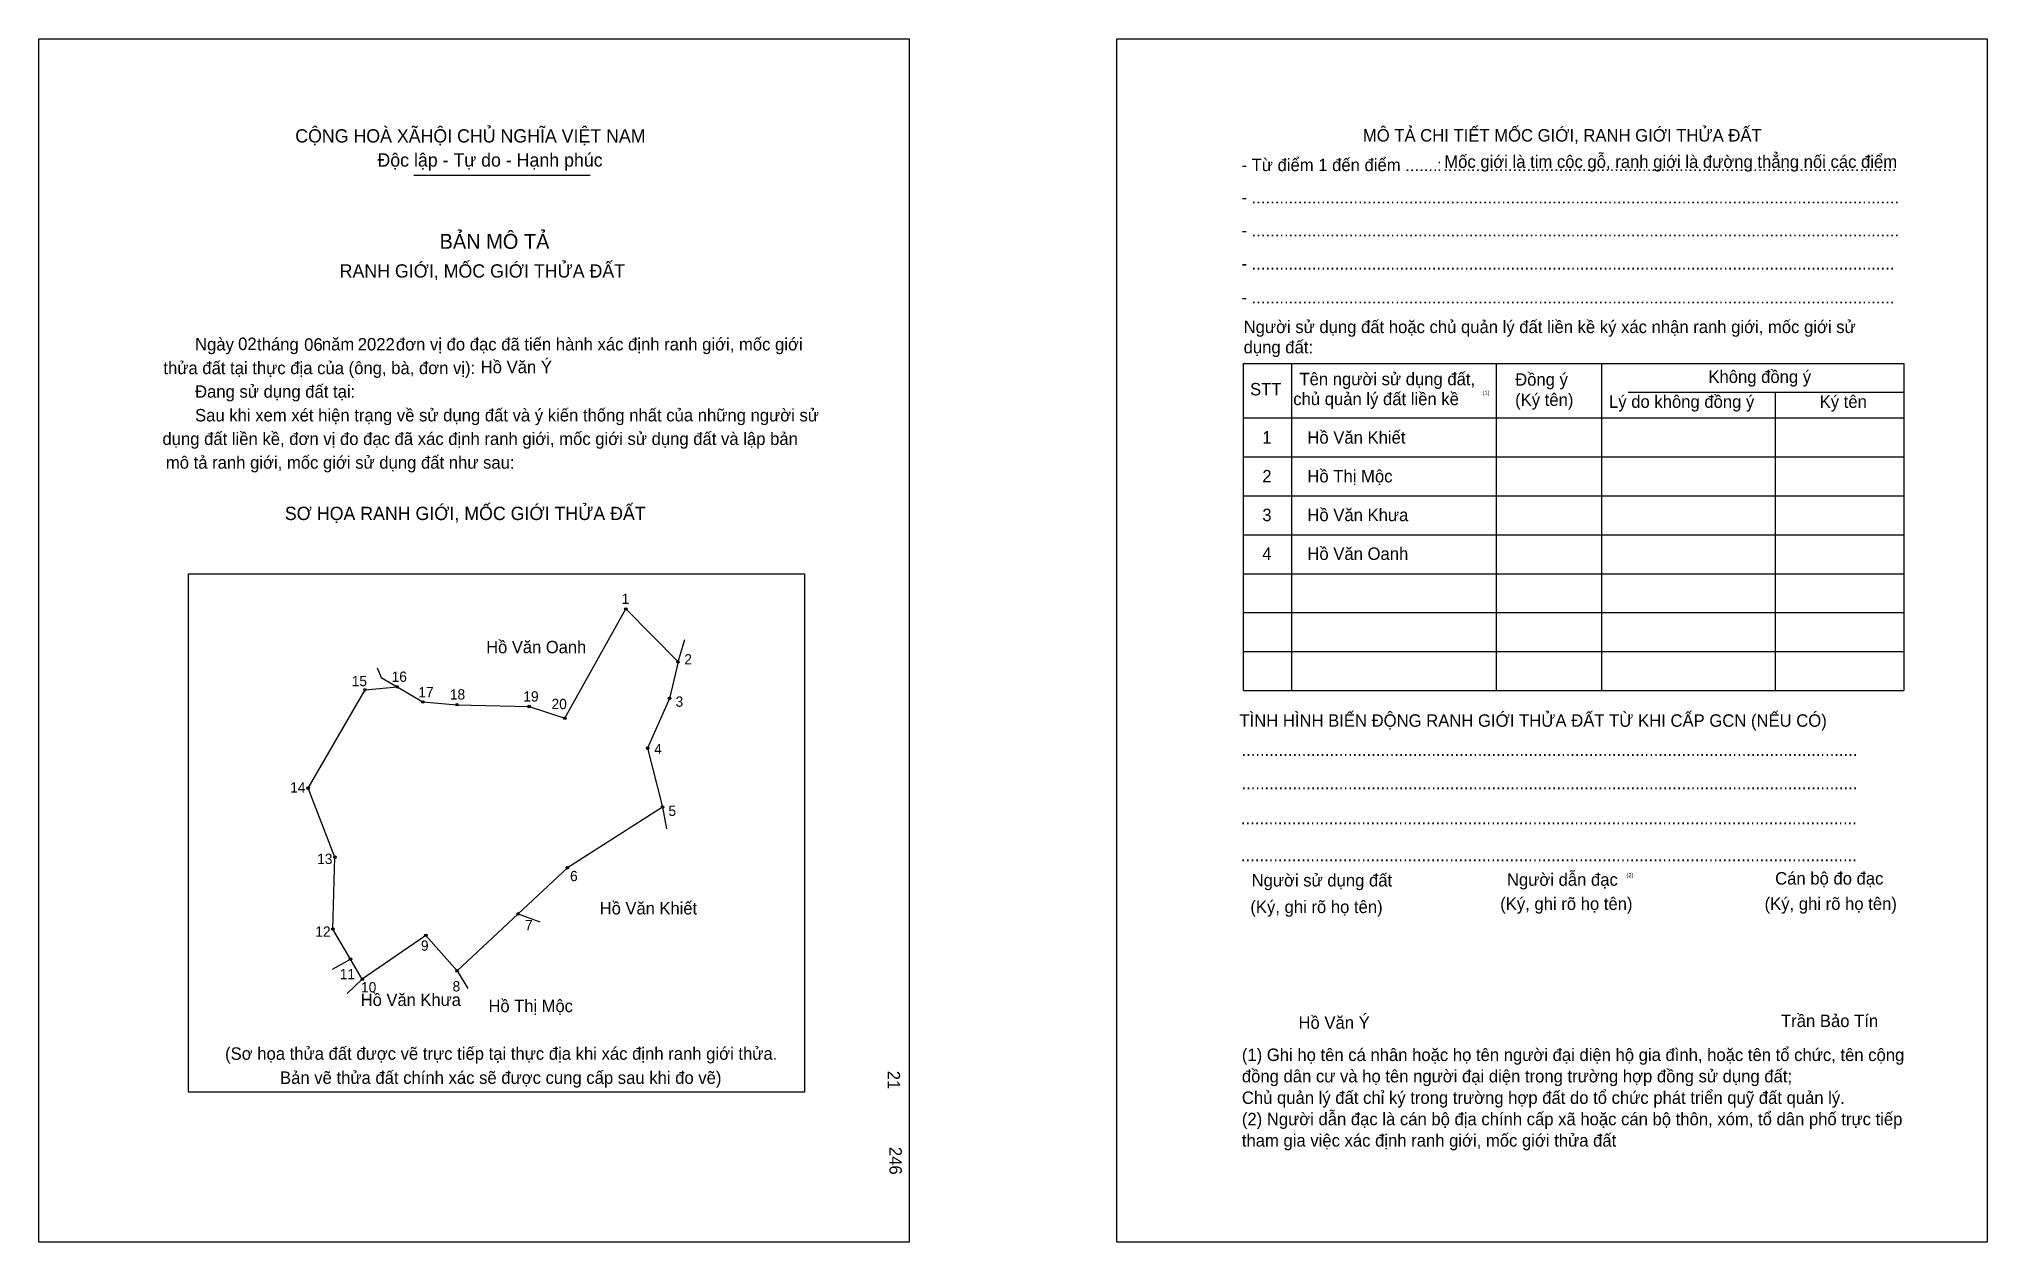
# Model space of a CAD drawing. Extents: x 546768 to 548190, y 1826014 to 1826893.
import ezdxf

# ---------------------------------------------------------------- set-up
doc = ezdxf.new("R2010")
doc.units = 0
for name, color, linetype in [('bmtKhungInTrang1', 7, 'Continuous'), ('bmtKhungInTrang2', 7, 'Continuous'), ('bmtNoiDung', 7, 'Continuous'), ('bmtTemplate', 7, 'Continuous'), ('CanhThua', 7, 'Continuous'), ('MocDinhThua', 7, 'Continuous'), ('RauThua', 7, 'Continuous'), ('SoHieuDinhThua', 7, 'Continuous'), ('TenChuLanCan', 7, 'Continuous')]:
    doc.layers.add(name, color=color, linetype=linetype)

msp = doc.modelspace()

# ---------------------------------------------------------------- linework, layer by layer
at = {"layer": 'bmtKhungInTrang1'}
msp.add_lwpolyline([(546768.1, 1826892.5), (547403.1, 1826892.5), (547403.1, 1826014.2), (546768.1, 1826014.2)], close=True, dxfattribs=at)
at = {"layer": 'bmtKhungInTrang2'}
msp.add_lwpolyline([(547554.5, 1826892.5), (548189.5, 1826892.5), (548189.5, 1826014.2), (547554.5, 1826014.2)], close=True, dxfattribs=at)
at = {"layer": 'bmtTemplate'}
for p, q in [((547041.7, 1826793), (547170.2, 1826793)), ((547681.9, 1826655.6), (547681.9, 1826416.9)), ((547831.3, 1826655.6), (547831.3, 1826416.9)), ((547908.1, 1826655.9), (547908.1, 1826416.9)), ((548128.7, 1826655.6), (548128.7, 1826416.9)), ((547927.6, 1826634.6), (548128.7, 1826634.6)), ((547647.1, 1826615.8), (548128.7, 1826615.8)), ((547647.1, 1826587.4), (548128.7, 1826587.4)), ((547647.1, 1826559), (548128.7, 1826559)), ((547647.1, 1826530.6), (548128.7, 1826530.6)), ((547647.1, 1826502.1), (548128.7, 1826502.1)), ((547647.1, 1826473.7), (548128.7, 1826473.7)), ((547647.1, 1826445.3), (548128.7, 1826445.3)), ((547647.1, 1826416.9), (548128.7, 1826416.9))]:
    msp.add_line(p, q, dxfattribs=at)
for points in [[(547646.8, 1826655.6), (548128.7, 1826655.6)], [(547646.8, 1826655.6), (547646.8, 1826416.9)], [(548035, 1826634.3), (548035, 1826416.9)]]:
    msp.add_lwpolyline(points, dxfattribs=at)
msp.add_lwpolyline([(546877.3, 1826123.6), (546877.3, 1826502.1), (547326.7, 1826502.1), (547326.7, 1826123.6)], close=True, dxfattribs=at)
at = {"layer": 'CanhThua'}
for p, q in [((547151.8, 1826396.6), (547196.3, 1826476.4)), ((547196.3, 1826476.4), (547234.4, 1826437.7)), ((547234.4, 1826437.7), (547228.2, 1826411.1)), ((547006, 1826417.4), (547029.4, 1826419.6)), ((547029.4, 1826419.6), (547048.2, 1826408.5)), ((546964.5, 1826345.6), (547006, 1826417.4)), ((547048.2, 1826408.5), (547073.1, 1826406.5)), ((547073.1, 1826406.5), (547125.8, 1826405.2)), ((547228.2, 1826411.1), (547212.2, 1826374.8)), ((547125.8, 1826405.2), (547151.8, 1826396.6)), ((547212.2, 1826374.8), (547223.1, 1826331.8)), ((546984.1, 1826295.2), (546964.5, 1826345.6)), ((547223.1, 1826331.8), (547153.7, 1826287.4)), ((546982.5, 1826242.7), (546984.1, 1826295.2)), ((547153.7, 1826287.4), (547117.7, 1826253.8)), ((547117.7, 1826253.8), (547073.2, 1826212.2)), ((546995.4, 1826220.8), (546982.5, 1826242.7)), ((547050.4, 1826238.1), (547004, 1826206.1)), ((547073.2, 1826212.2), (547050.4, 1826238.1)), ((547004, 1826206.1), (546995.4, 1826220.8))]:
    msp.add_line(p, q, dxfattribs=at)
at = {"layer": 'MocDinhThua'}
for centre in [(547196.3, 1826476.4), (547234.4, 1826437.7), (547029.4, 1826419.6), (547006, 1826417.4), (547048.2, 1826408.5), (547073.1, 1826406.5), (547125.8, 1826405.2), (547228.2, 1826411.1), (547151.8, 1826396.6), (547212.2, 1826374.8), (546964.5, 1826345.6), (547223.1, 1826331.8), (546984.1, 1826295.2), (547153.7, 1826287.4), (547117.7, 1826253.8), (546982.5, 1826242.7), (547050.4, 1826238.1), (546995.4, 1826220.8), (547004, 1826206.1), (547073.2, 1826212.2)]:
    msp.add_circle(centre, 0.901, dxfattribs=at)
at = {"layer": 'RauThua'}
for p, q in [((547234.4, 1826437.7), (547239.4, 1826454)), ((547014.8, 1826433.3), (547017.8, 1826426.4)), ((547017.8, 1826426.4), (547029.4, 1826419.6)), ((547223.1, 1826331.8), (547225.9, 1826315.8)), ((547117.7, 1826253.8), (547133.5, 1826247.9)), ((546982.3, 1826213.4), (546995.4, 1826220.8)), ((547073.2, 1826212.2), (547081, 1826199.4)), ((546993.1, 1826195.8), (547004, 1826206.1))]:
    msp.add_line(p, q, dxfattribs=at)

# ---------------------------------------------------------------- texts
at = {"layer": 'bmtNoiDung'}
for s, height, p in [('02', 9.09, (546913.4, 1826665.4)), ('06', 9.09, (546961.6, 1826664.9)), ('2022', 9.09, (547000.7, 1826665.1)), ('Hồ Văn Ý', 9.09, (547090.4, 1826648.5)), ('1', 9.09, (547660.7, 1826597.1)), ('Hồ Văn Khiết ', 9.086, (547693.6, 1826597.1)), ('2', 9.09, (547660.7, 1826568.8)), ('Hồ Thị Mộc ', 9.086, (547693.6, 1826568.8)), ('3', 9.09, (547660.7, 1826540.5)), ('Hồ Văn Khưa ', 9.086, (547693.6, 1826540.5)), ('4', 9.09, (547660.7, 1826512.2)), ('Hồ Văn Oanh ', 9.086, (547693.6, 1826512.2)), ('Hồ Văn Ý', 9.09, (547687.1, 1826169.9))]:
    msp.add_text(s, height=height, dxfattribs=at).set_placement(p)
for s, p in [('21', (547387.3, 1826139.3)), ('246', (547388.6, 1826083.7))]:
    msp.add_text(s, height=9.09, rotation=270, dxfattribs=at).set_placement(p)
at = {"layer": 'bmtTemplate'}
for s, height, p in [('CỘNG HOÀ XÃHỘI CHỦ NGHĨA VIỆT NAM', 9.691, (546955.1, 1826816.9)), ('MÔ TẢ CHI TIẾT MỐC GIỚI, RANH GIỚI THỬA ĐẤT', 9.082, (547734.1, 1826817.6)), ('Độc lập - Tự do - Hạnh phúc', 9.691, (547015.1, 1826799.3)), ('- Từ điểm 1 đến điểm .......', 9.082, (547645.5, 1826796)), ('Mốc giới là tim cộc gỗ, ranh giới là đường thẳng nối các điểm', 9.082, (547793.5, 1826798.4)), (':', 9.08, (547788.2, 1826796)), ('..................................................................................................', 9.082, (547792.7, 1826796)), ('- ............................................................................................................................................', 9.0821, (547645.5, 1826772.4)), ('BẢN MÔ TẢ', 10.9, (547060.4, 1826739.3)), ('- ............................................................................................................................................', 9.0821, (547645.5, 1826748.3)), ('RANH GIỚI, MỐC GIỚI THỬA ĐẤT', 9.691, (546987.5, 1826718.3)), ('- ...........................................................................................................................................', 9.0821, (547645.5, 1826724.1)), ('- ...........................................................................................................................................', 9.0821, (547645.5, 1826699.4)), ('Người sử dụng đất hoặc chủ quản lý đất liền kề ký xác nhận ranh giới, mốc giới sử', 9.082, (547647.1, 1826677.8)), ('Ngày     tháng     năm         đơn vị đo đạc đã tiến hành xác định ranh giới, mốc giới ', 9.086, (546882, 1826665.1)), ('dụng đất:', 9.08, (547647.1, 1826663)), ('thửa đất tại thực địa của (ông, bà, đơn vị):', 9.086, (546858.9, 1826647.8)), ('Tên người sử dụng đất,', 9.082, (547687.8, 1826639.7)), ('Đồng ý', 9.08, (547845.2, 1826639.4)), ('Không đồng ý', 9.082, (547986.2, 1826641.4)), ('Đang sử dụng đất tại:', 9.086, (546882, 1826630.6)), ('STT', 9.08, (547651.8, 1826632.3)), ('chủ quản lý đất liền kề', 9.082, (547683.3, 1826625.2)), ('(1)', 3.03, (547821.4, 1826632.6)), ('(Ký tên)', 9.08, (547845.2, 1826624.6)), ('Lý do không đồng ý', 9.082, (547913.7, 1826623.2)), ('Ký tên', 9.08, (548067.4, 1826623.2)), ('Sau khi xem xét hiện trạng về sử dụng đất và ý kiến thống nhất của những người sử ', 9.086, (546882, 1826613.3)), ('dụng đất liền kề, đơn vị đo đạc đã xác định ranh giới, mốc giới sử dụng đất và lập bản', 9.086, (546858.2, 1826596.1)), ('mô tả ranh giới, mốc giới sử dụng đất như sau:', 9.086, (546860.7, 1826578.8)), ('SƠ HỌA RANH GIỚI, MỐC GIỚI THỬA ĐẤT', 9.691, (546947.5, 1826541.3)), ('TÌNH HÌNH BIẾN ĐỘNG RANH GIỚI THỬA ĐẤT TỪ KHI CẤP GCN (NẾU CÓ)', 9.082, (547644, 1826390.4)), ('.....................................................................................................................................', 9.0957, (547645.5, 1826369)), ('.....................................................................................................................................', 9.0957, (547645.5, 1826344.8)), ('.....................................................................................................................................', 9.0957, (547645.1, 1826319.2)), ('.....................................................................................................................................', 9.0957, (547645.1, 1826292.2)), ('Người sử dụng đất', 9.082, (547652.9, 1826273.8)), ('Người dẫn đạc', 9.082, (547839.2, 1826274.3)), ('(2)', 3.03, (547926.4, 1826280.6)), ('Cán bộ đo đạc', 9.082, (548034.9, 1826275.2)), ('(Ký, ghi rõ họ tên)', 9.082, (547652, 1826254.4)), ('(Ký, ghi rõ họ tên)', 9.082, (547834.3, 1826256.7)), ('(Ký, ghi rõ họ tên)', 9.082, (548027.2, 1826256.7)), ('Trần Bảo Tín', 9.082, (548039.2, 1826171.2)), ('(Sơ họa thửa đất được vẽ trực tiếp tại thực địa khi xác định ranh giới thửa.', 9.086, (546903.9, 1826147.3)), ('(1) Ghi họ tên cá nhân hoặc họ tên người đại diện hộ gia đình, hoặc tên tổ chức, tên cộng', 9.082, (547645.8, 1826146.4)), ('Bản vẽ thửa đất chính xác sẽ được cung cấp sau khi đo vẽ)', 9.086, (546944, 1826129.7)), ('đồng dân cư và họ tên người đại diện trong trường hợp đồng sử dụng đất;', 9.082, (547645.8, 1826130.8)), ('Chủ quản lý đất chỉ ký trong trường hợp đất do tổ chức phát triển quỹ đất quản lý.', 9.082, (547645.8, 1826115.1)), ('(2) Người dẫn đạc là cán bộ địa chính cấp xã hoặc cán bộ thôn, xóm, tổ dân phố trực tiếp', 9.082, (547645.8, 1826099.5)), ('tham gia việc xác định ranh giới, mốc giới thửa đất', 9.082, (547645.8, 1826083.9))]:
    msp.add_text(s, height=height, dxfattribs=at).set_placement(p)
at = {"layer": 'SoHieuDinhThua'}
for s, p in [('1', (547193.3, 1826480.1)), ('2', (547239, 1826435.9)), ('15', (546996.3, 1826420)), ('16', (547025.4, 1826423.2)), ('17', (547044.9, 1826411.9)), ('18', (547067.9, 1826410.3)), ('19', (547121.5, 1826408.8)), ('20', (547142.1, 1826403.3)), ('3', (547232.6, 1826405)), ('4', (547217, 1826370.4)), ('14', (546951.4, 1826342.4)), ('5', (547227.4, 1826325.3)), ('13', (546971.1, 1826290.2)), ('6', (547155.6, 1826277.7)), ('7', (547122.7, 1826241.8)), ('12', (546969.7, 1826237.1)), ('9', (547046.8, 1826226.9)), ('11', (546987.6, 1826206.1)), ('10', (547003.1, 1826196.5)), ('8', (547069.9, 1826197.2))]:
    msp.add_text(s, height=7.51, dxfattribs=at).set_placement(p)
at = {"layer": 'TenChuLanCan'}
for s, height, p in [('Hồ Văn Oanh', 9.011, (547094.4, 1826444.1)), ('Hồ Văn Khiết', 9.011, (547177.3, 1826253.4)), ('Hồ Văn Khưa', 9.011, (547002.9, 1826186.6)), ('Hồ Thị Mộc', 9.01, (547096.1, 1826182.1))]:
    msp.add_text(s, height=height, dxfattribs=at).set_placement(p)

doc.saveas('drawing.dxf')
